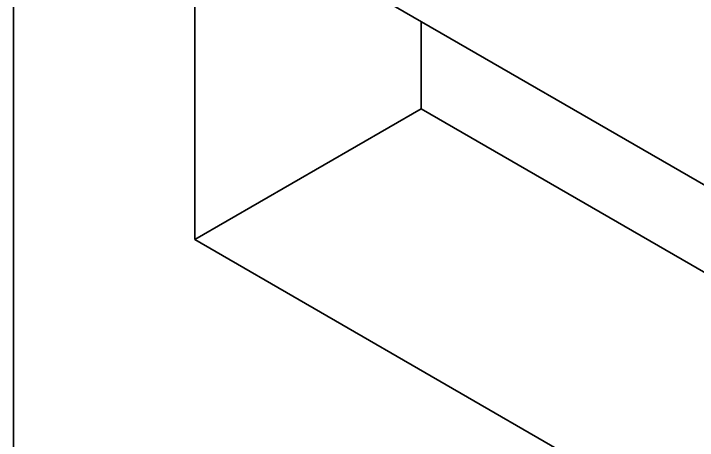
# Model space of a CAD drawing. Header units: millimetres. Extents: x -148 to 148, y -105 to 105.
# Drawn here: x 27.296 to 30.498, y -2.463 to -0.466 of the extents above; entities that cross this region are included whole.
import ezdxf

# ---------------------------------------------------------------- set-up
doc = ezdxf.new("R2010")
doc.units = ezdxf.units.MM
doc.layers.add('粗实线层', color=7, linetype='Continuous', lineweight=35)

msp = doc.modelspace()

# ---------------------------------------------------------------- linework, layer by layer
at = {"layer": '粗实线层', "color": 7, "lineweight": 35, "ltscale": 0.157175}
msp.add_line((27.2957, -4.2996), (27.2957, 1.9874), dxfattribs=at)
at = {"layer": '粗实线层', "color": 7, "lineweight": 35, "ltscale": 0.040825}
msp.add_line((28.1443, -1.5235), (28.1443, 0.1095), dxfattribs=at)
at = {"layer": '粗实线层', "color": 7, "lineweight": 35, "ltscale": 0.265361}
for p, q in [((28.1443, 0.1095), (37.3367, -5.1977)), ((37.3367, -6.8307), (28.1443, -1.5235))]:
    msp.add_line(p, q, dxfattribs=at)
at = {"layer": '粗实线层', "color": 7, "lineweight": 35, "ltscale": 0.010206}
msp.add_line((29.2049, -0.9111), (29.2049, -0.5029), dxfattribs=at)
at = {"layer": '粗实线层', "color": 7, "lineweight": 35, "ltscale": 0.030619}
msp.add_line((28.1443, -1.5235), (29.2049, -0.9111), dxfattribs=at)
at = {"layer": '粗实线层', "color": 7, "lineweight": 35, "ltscale": 0.234743}
msp.add_line((37.3367, -5.606), (29.2049, -0.9111), dxfattribs=at)

doc.saveas('drawing.dxf')
